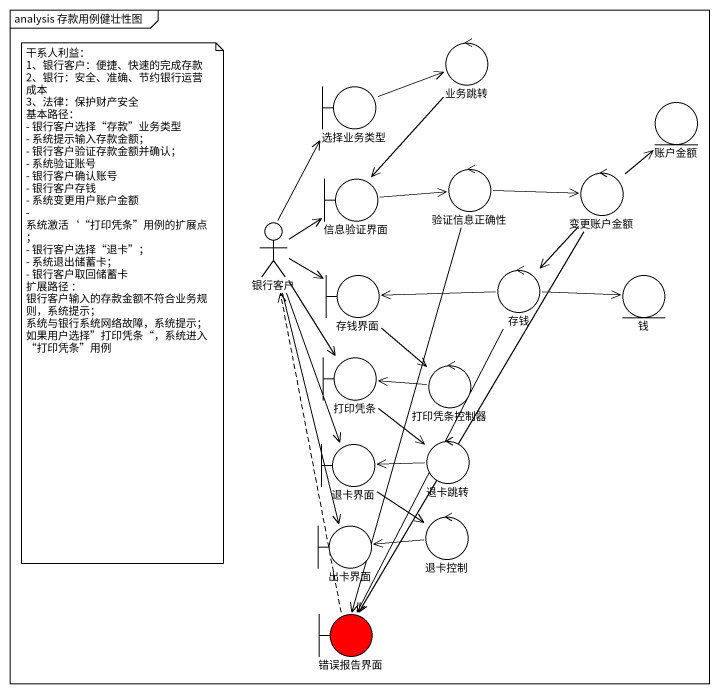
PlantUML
@startuml
mainframe analysis 存款用例健壮性图
control 业务跳转
boundary 选择业务类型
entity 账户金额
boundary 信息验证界面
control 验证信息正确性
control 变更账户金额
actor 银行客户
boundary 存钱界面
control 存钱
entity 钱
boundary 打印凭条
control 打印凭条控制器
boundary 退卡界面
control 退卡跳转
boundary 出卡界面
control 退卡控制
boundary 错误报告界面 #FF0000
业务跳转 --> 信息验证界面
选择业务类型 -right-> 业务跳转
信息验证界面 -right-> 验证信息正确性
验证信息正确性 -right-> 变更账户金额
验证信息正确性 --> 错误报告界面
变更账户金额 -up-> 账户金额
变更账户金额 --> 存钱
变更账户金额 --> 错误报告界面
银行客户 -up-> 选择业务类型
银行客户 -right-> 信息验证界面
银行客户 -right-> 存钱界面
银行客户 --> 打印凭条
银行客户 --> 退卡界面
银行客户 --> 出卡界面
存钱界面 --> 打印凭条控制器
存钱 -left-> 存钱界面
存钱 -right-> 钱
存钱 --> 错误报告界面
打印凭条 --> 退卡跳转
打印凭条控制器 -left-> 打印凭条
退卡界面 --> 退卡控制
退卡跳转 -left-> 退卡界面
退卡控制 -left-> 出卡界面
错误报告界面 .up.> 银行客户
note as N1
  干系人利益：
  1、银行客户：便捷、快速的完成存款
  2、银行：安全、准确、节约银行运营成本
  3、法律：保护财产安全
  基本路径：
  - 银行客户选择“存款”业务类型
  - 系统提示输入存款金额；
  - 银行客户验证存款金额并确认；
  - 系统验证账号
  - 银行客户确认账号
  - 银行客户存钱
  - 系统变更用户账户金额
  - 系统激活‘“打印凭条”用例的扩展点；
  - 银行客户选择“退卡”；
  - 系统退出储蓄卡；
  - 银行客户取回储蓄卡
  扩展路径 ：
  银行客户输入的存款金额不符合业务规则，系统提示；
  系统与银行系统网络故障，系统提示；
  如果用户选择”打印凭条“，系统进入“打印凭条”用例
end note
@enduml
